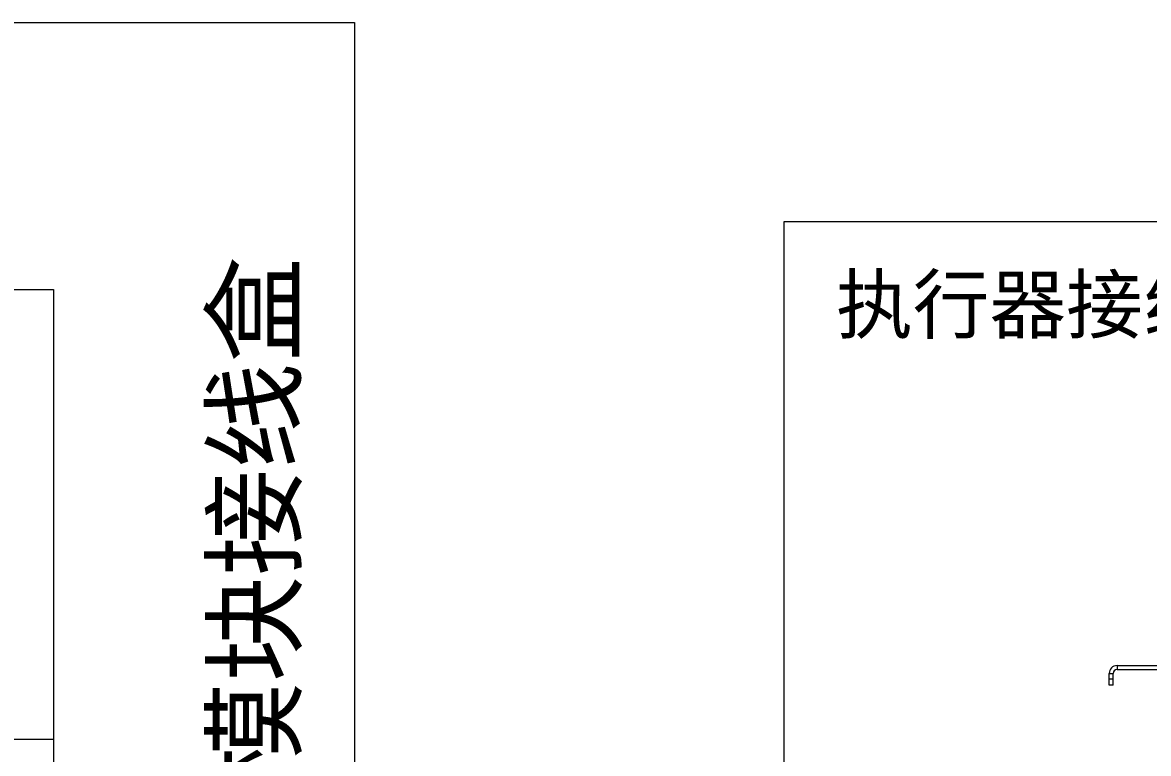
# Model space of a CAD drawing. Header units: millimetres. Extents: x 206 to 1899, y -454 to 296.
# Drawn here: x 1371.73 to 1407.77, y -405.41 to -382 of the extents above; entities that cross this region are included whole.
import ezdxf

# ---------------------------------------------------------------- set-up
doc = ezdxf.new("R2010")
doc.units = ezdxf.units.MM
for name, color, linetype, lineweight in [('文字层', 3, 'Continuous', 15), ('标注层', 2, 'Continuous', 15), ('细实线', 7, 'Continuous', 15)]:
    doc.layers.add(name, color=color, linetype=linetype, lineweight=lineweight)
doc.styles.add('微软雅黑M', font='思源黑体M_1.ttf', dxfattribs={"height": 1})

msp = doc.modelspace()

# ---------------------------------------------------------------- linework, layer by layer
at = {"lineweight": 9}
msp.add_line((1308.449, -404.948), (1372.727, -404.948), dxfattribs=at)
msp.add_lwpolyline([(1372.727, -419.342), (1308.449, -419.342), (1308.449, -390.555), (1372.727, -390.555)], close=True, dxfattribs=at)
at = {"layer": '细实线', "linetype": 'Continuous', "lineweight": 9}
for p, q in [((1406.512, -403.22), (1406.512, -402.845)), ((1406.512, -402.845), (1406.637, -402.845)), ((1406.637, -403.22), (1406.637, -402.845)), ((1406.762, -402.595), (1406.762, -402.72)), ((1406.762, -402.595), (1408.949, -402.595)), ((1406.762, -402.72), (1408.949, -402.72)), ((1406.637, -403.033), (1406.512, -403.033)), ((1406.637, -403.22), (1406.512, -403.22))]:
    msp.add_line(p, q, dxfattribs=at)
at = {"layer": '细实线', "lineweight": 9}
msp.add_lwpolyline([(1298.812, -382.002), (1382.363, -382.002), (1382.363, -427.985), (1298.812, -427.985)], close=True, dxfattribs=at)
at = {"layer": '细实线', "linetype": 'ByBlock', "lineweight": 9}
msp.add_lwpolyline([(1396.112, -388.378), (1480.168, -388.378), (1480.168, -424.939), (1396.112, -424.939)], close=True, dxfattribs=at)
at = {"layer": '细实线', "linetype": 'Continuous', "lineweight": 9}
for radius in [0.25, 0.125]:
    msp.add_arc((1406.762, -402.845), radius, 90, 180, dxfattribs=at)

# ---------------------------------------------------------------- texts
at = {"layer": '文字层', "color": 0, "lineweight": 9, "insert": (1397.768, -390.128), "char_height": 1.8, "attachment_point": 1, "style": '微软雅黑M'}
msp.add_mtext_dynamic_manual_height_columns('执行器接线示意图', width=42.78111, gutter_width=17.5, heights=[0], dxfattribs=at)
at = {"layer": '标注层', "color": 0, "lineweight": 9, "insert": (1379.292, -405.229), "char_height": 2.5, "attachment_point": 5, "rotation": 90, "style": '微软雅黑M'}
msp.add_mtext_dynamic_manual_height_columns('AIO5除湿模块接线盒', width=36.5469, gutter_width=17.5, heights=[4.82], dxfattribs=at)

doc.saveas('drawing.dxf')
